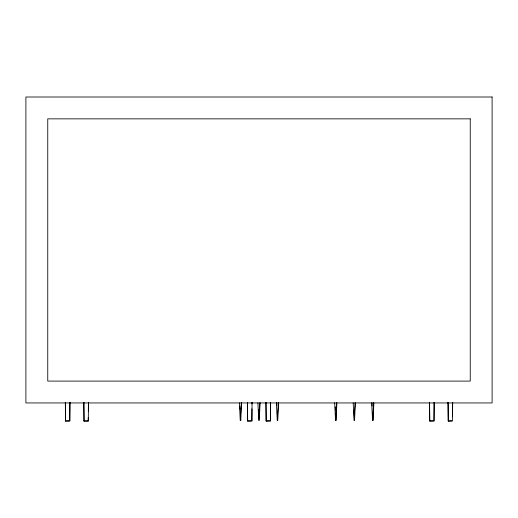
<?xml version="1.0" encoding="UTF-8"?>
<svg xmlns="http://www.w3.org/2000/svg" width="518" height="518" viewBox="0 0 518 518"><rect width="100%" height="100%" fill="white"/><g stroke="black" fill="none" stroke-linecap="round" stroke-linejoin="round"><path stroke-width="0.78" d="M69.004 420.875L65.495 420.998L69.788 420.998L69.956 402.447M88.287 420.998L83.994 420.998L88.287 420.998L88.461 402.447M251.113 420.875L247.604 420.998L251.897 420.998L252.065 402.447M269.619 420.875L266.103 420.998L270.396 420.998L270.571 402.447M433.223 420.875L429.713 420.998L434.006 420.998L434.175 402.447M451.728 420.875L448.212 420.998L452.505 420.998L452.68 402.447M69.911 402.363L69.788 420.998M88.209 420.849L88.248 417.637M88.319 411.208L88.416 402.363M251.949 408.793L251.897 420.998M252.007 403.975L252.02 402.363M270.525 402.363L270.396 420.998M434.129 402.363L434.006 420.998M452.473 416.828L452.635 402.363M241.602 402.868L240.76 420.48L240.371 414.076M260.101 402.868L259.259 420.48L258.586 409.272M278.606 402.868L277.765 420.48L277.279 412.477M336.888 402.868L336.046 420.48L335.612 413.273M355.393 402.868L354.545 420.48L353.923 410.075M373.892 402.868L373.051 420.48L372.617 413.273M241.291 402.868L240.235 420.48L239.394 402.868M259.796 402.868L258.741 420.48L257.899 402.868M278.296 402.868L277.24 420.48L276.398 402.868M336.583 402.868L335.528 420.48L334.68 402.868M355.083 402.868L354.027 420.48L353.185 402.868M373.588 402.868L372.533 420.48L371.684 402.868M371.995 402.868L372.183 406.073M335.23 406.876L335.418 410.075M276.709 402.868L276.852 405.27M239.892 406.073L240.087 409.272M448.089 402.363L448.29 420.849M429.584 402.363L429.791 420.849M265.98 402.363L266.181 420.849M247.474 402.363L247.682 420.849M83.871 402.363L84.071 420.849M65.365 402.363L65.572 420.849M448.044 402.447L448.212 420.998M429.539 402.447L429.713 420.998M265.935 402.447L266.103 420.998M247.429 402.447L247.604 420.998M83.825 402.447L83.994 420.998M65.32 402.447L65.495 420.998M492.1 97.002L25.9 97.002L25.9 402.946L492.1 402.946L492.1 97.002M470.247 118.855L47.753 118.855L47.753 381.093L470.247 381.093L470.247 118.855"/></g></svg>
